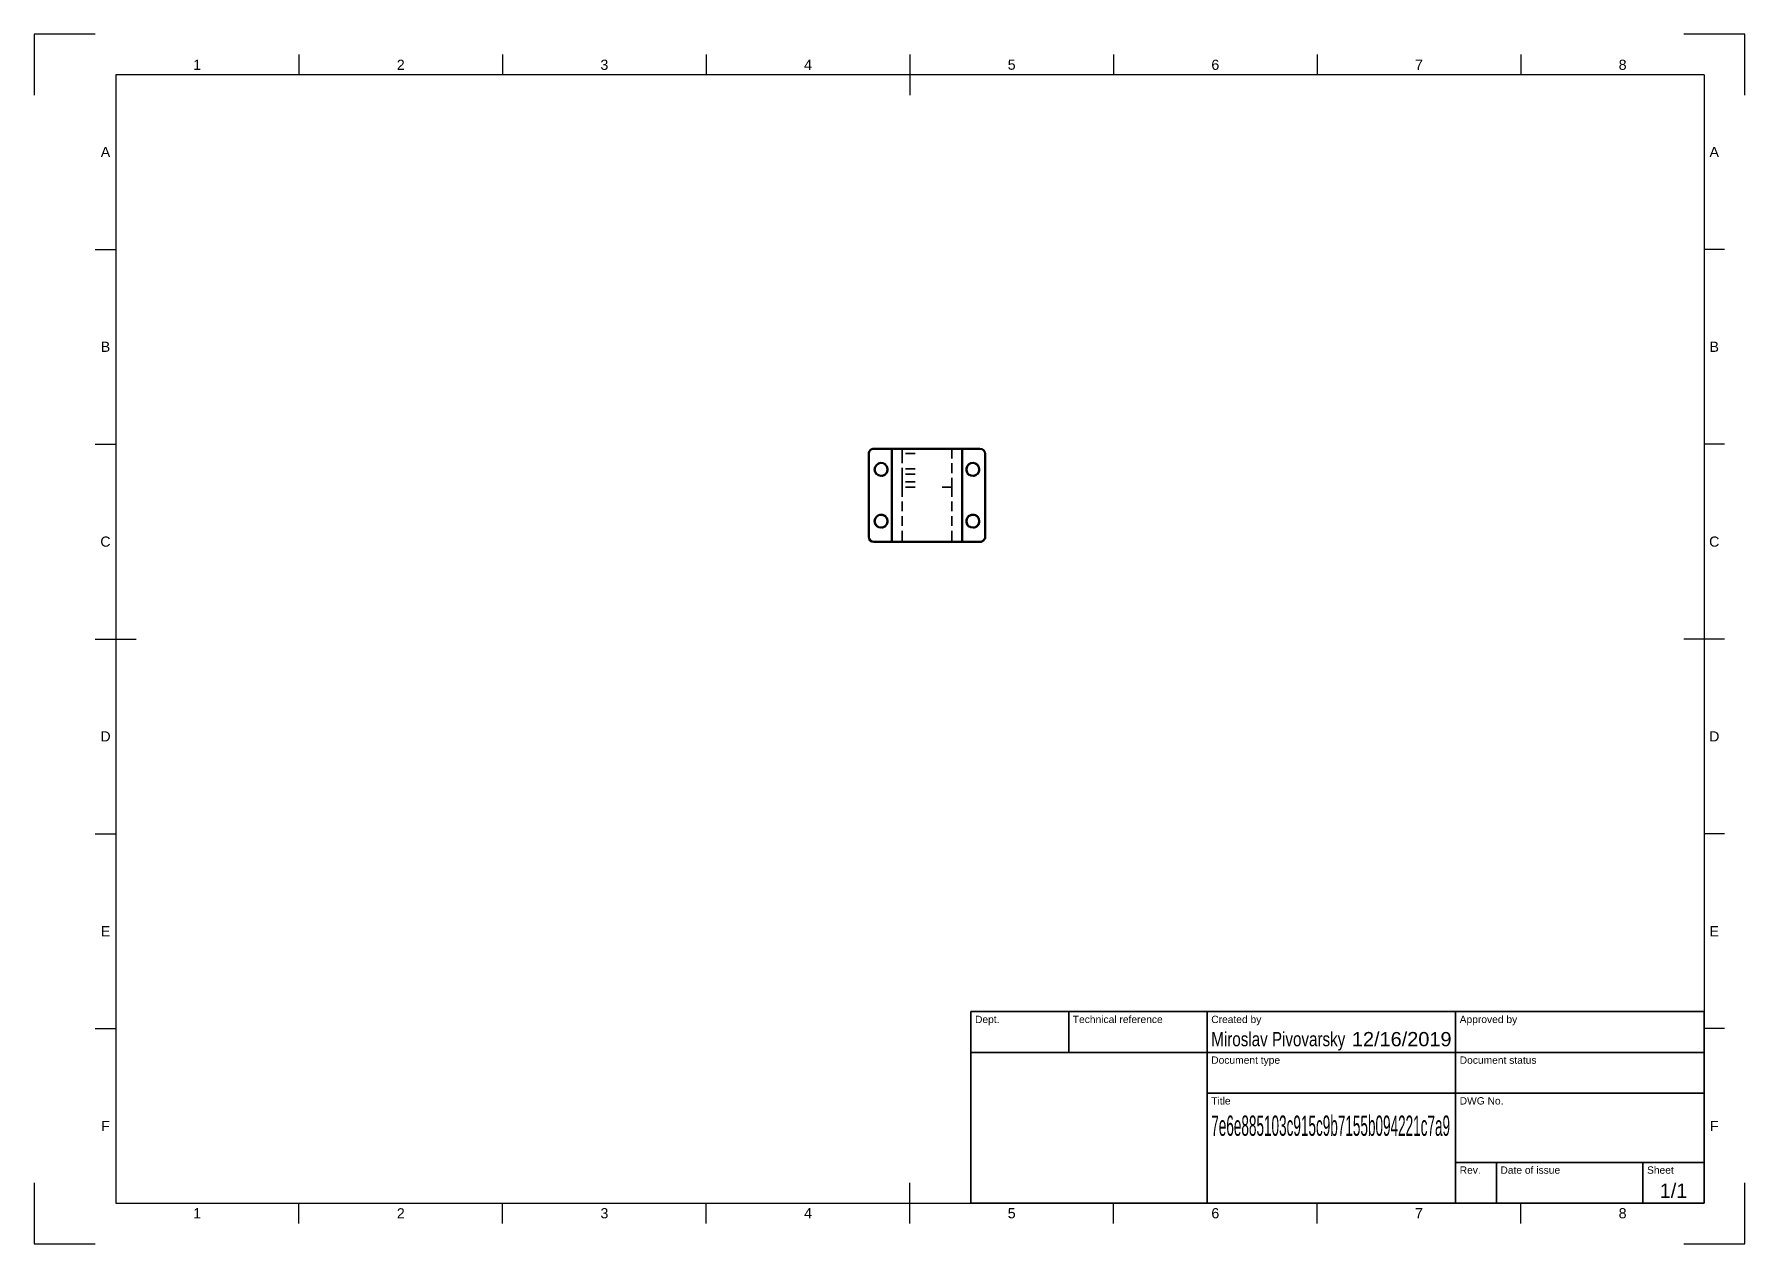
# Model space of a CAD drawing. Header units: millimetres. Extents: x 0 to 420, y 0 to 297.
import ezdxf
from ezdxf.enums import TextEntityAlignment as Align

# ---------------------------------------------------------------- set-up
doc = ezdxf.new("R2010")
doc.units = ezdxf.units.MM
doc.header["$LTSCALE"] = 0.75
doc.linetypes.add('HIDDEN2', pattern=[4.7625, 3.175, -1.5875])
for name, color, linetype, lineweight in [('Border', 7, 'Continuous', 25), ('Hidden', 7, 'HIDDEN2', 35), ('TitleBlock', 7, 'Continuous', 35), ('Visible', 7, 'Continuous', 50)]:
    doc.layers.add(name, color=color, linetype=linetype, lineweight=lineweight)
doc.styles.add('FusionTitle', font='')
doc.styles.get('FusionTitle').set_extended_font_data('Arial Unicode MS')

# ---------------------------------------------------------------- blocks, each defined once
blk = doc.blocks.new('ISO_A3_SHEET')
at = {"layer": 'Border'}
for p, q in [((15, 297), (0, 297)), ((0, 297), (0, 282)), ((420, 297), (405, 297)), ((420, 282), (420, 297)), ((65, 292), (65, 287)), ((115, 292), (115, 287)), ((165, 292), (165, 287)), ((215, 292), (215, 282)), ((265, 292), (265, 287)), ((315, 292), (315, 287)), ((365, 292), (365, 287)), ((410, 287), (20, 287)), ((20, 287), (20, 10)), ((410, 287), (410, 10)), ((15, 244.16666), (20, 244.16666)), ((415, 244.16666), (410, 244.16666)), ((15, 196.33333), (20, 196.33333)), ((415, 196.33333), (410, 196.33333)), ((15, 148.5), (25, 148.5)), ((415, 148.5), (405, 148.5)), ((15, 100.66667), (20, 100.66667)), ((415, 100.66667), (410, 100.66667)), ((15, 52.83334), (20, 52.83334)), ((415, 52.83334), (410, 52.83334)), ((0, 15), (0, 0)), ((215, 5), (215, 15)), ((420, 0), (420, 15)), ((20, 10), (410, 10)), ((65, 5), (65, 10)), ((115, 5), (115, 10)), ((165, 5), (165, 10)), ((265, 5), (265, 10)), ((315, 5), (315, 10)), ((365, 5), (365, 10)), ((0, 0), (15, 0)), ((405, 0), (420, 0))]:
    blk.add_line(p, q, dxfattribs=at)
at = {"layer": 'Border', "style": 'FusionTitle'}
for s, p in [('1', (40, 289.5)), ('2', (90, 289.5)), ('3', (140, 289.5)), ('4', (190, 289.5)), ('5', (240, 289.5)), ('6', (290, 289.5)), ('7', (340, 289.5)), ('8', (390, 289.5)), ('A', (17.5, 268.08333)), ('A', (412.5, 268.08333)), ('B', (17.5, 220.25)), ('B', (412.5, 220.25)), ('C', (17.5, 172.41667)), ('C', (412.5, 172.41667)), ('D', (17.5, 124.58334)), ('D', (412.5, 124.58334)), ('E', (17.5, 76.75001)), ('E', (412.5, 76.75001)), ('F', (17.5, 28.91668)), ('F', (412.5, 28.91668)), ('1', (40, 7.5)), ('2', (90, 7.5)), ('3', (140, 7.5)), ('4', (190, 7.5)), ('5', (240, 7.5)), ('6', (290, 7.5)), ('7', (340, 7.5)), ('8', (390, 7.5))]:
    blk.add_text(s, height=2.5, dxfattribs=at).set_placement(p, align=Align.MIDDLE)
blk = doc.blocks.new('ISO_TITLEBLOCK')
at = {"layer": 'TitleBlock'}
for p, q in [((0, 47), (-180, 47)), ((-180, 47), (-180, 0)), ((-156, 37), (-156, 47)), ((-122, 0), (-122, 47)), ((-61, 0), (-61, 47)), ((0, 0), (0, 47)), ((-180, 37), (0, 37)), ((-122, 27), (0, 27)), ((-61, 10), (0, 10)), ((-51, 0), (-51, 10)), ((-15, 0), (-15, 10)), ((-180, 0), (0, 0))]:
    blk.add_line(p, q, dxfattribs=at)
at = {"layer": 'TitleBlock', "style": 'FusionTitle'}
for s, p in [('Dept.', (-179, 46)), ('Technical reference', (-155, 46)), ('Created by', (-121, 46)), ('Approved by', (-60, 46)), ('Document type', (-121, 36)), ('Document status', (-60, 36)), ('Title', (-121, 26)), ('DWG No.', (-60, 26)), ('Rev.', (-60, 9)), ('Date of issue', (-50, 9)), ('Sheet', (-14, 9))]:
    blk.add_text(s, height=1.8, dxfattribs=at).set_placement(p, align=Align.TOP_LEFT)
for tag, p, height in [('DEPT', (-179, 38.5), 3.5), ('TECHNICAL_REFERENCE', (-155, 38.5), 3.5), ('CREATED_BY', (-121, 38.5), 3.5), ('APPROVED_BY', (-60, 38.5), 3.5), ('DOCUMENT_TYPE', (-121, 28.5), 3.5), ('DOCUMENT_STATUS', (-60, 28.5), 3.5), ('TITLE_1', (-121, 16.5), 5), ('TITLE_2', (-121, 9), 5), ('TITLE_3', (-121, 1.5), 5), ('DATE_OF_ISSUE', (-50, 1.5), 3.5)]:
    blk.add_attdef(tag, p, '', height=height, dxfattribs=at)
for tag, p in [('CREATED_DATE', (-62, 38.5)), ('APPROVED_DATE', (-1, 38.5))]:
    blk.add_attdef(tag, text='', height=3.5, dxfattribs=at).set_placement(p, align=Align.RIGHT)
for tag, height, p in [('DRAWING_NUMBER', 5, (-30.5, 16.6)), ('REV', 3.5, (-56, 3.1)), ('SHEET', 3.5, (-7.5, 3.1))]:
    blk.add_attdef(tag, text='', height=height, dxfattribs=at).set_placement(p, align=Align.MIDDLE)

msp = doc.modelspace()

# ---------------------------------------------------------------- linework, layer by layer
at = {"layer": 'Hidden', "extrusion": (-1e-16, -1, 0)}
for p, q in [((213.1, 195.21, 3.81), (213.1, 194.06, 3.81)), ((216.28, 194.06, 3.81), (213.1, 194.06, 3.81)), ((213.1, 194.06, 0.64), (213.1, 190.25, 0.64)), ((225.3, 195.21, 3.81), (225.3, 185.81, 3.81)), ((213.1, 190.25, 3.81), (213.1, 188.98, 3.81)), ((216.28, 190.25, 3.81), (213.1, 190.25, 3.81)), ((216.28, 188.98, 3.81), (213.1, 188.98, 3.81)), ((213.1, 188.98, 0.64), (213.1, 187.08, 0.64)), ((213.1, 187.08, 3.81), (213.1, 185.81, 3.81)), ((216.28, 187.08, 3.81), (213.1, 187.08, 3.81)), ((216.28, 185.81, 3.81), (213.1, 185.81, 3.81)), ((213.1, 185.81, 0.64), (213.1, 172.35, 0.64)), ((225.3, 185.81, 3.81), (222.12, 185.81, 3.81)), ((225.3, 185.81, 0.64), (225.3, 172.35, 0.64))]:
    msp.add_line(p, q, dxfattribs=at)
at = {"layer": 'Hidden'}
for centre in [(207.94, 190.13, -2.03), (230.46, 190.13, -2.03), (207.94, 177.43, -2.03), (230.46, 177.43, -2.03)]:
    msp.add_circle(centre, 1.65, dxfattribs=at)
at = {"layer": 'Visible', "extrusion": (-1e-16, -1, 0)}
for p, q in [((204.91, 193.94), (204.91, 173.62)), ((209.51, 195.21, 0.81), (206.18, 195.21, 0.22)), ((210.56, 172.35, 5.08), (210.56, 195.21, 5.08)), ((226.57, 195.21, 6.35), (211.83, 195.21, 6.35)), ((227.84, 195.21, 5.08), (227.84, 172.35, 5.08)), ((232.22, 195.21, 0.22), (228.89, 195.21, 0.81)), ((233.49, 193.94), (233.49, 173.62)), ((209.51, 172.35, 0.81), (206.18, 172.35, 0.22)), ((226.57, 172.35, 6.35), (211.83, 172.35, 6.35)), ((232.22, 172.35, 0.22), (228.89, 172.35, 0.81))]:
    msp.add_line(p, q, dxfattribs=at)
for centre, start, end in [((209.29, 2.06, -195.21), 280, 0), ((229.11, 2.06, -195.21), 180, 260), ((211.83, 5.08, -172.35), 90, 180), ((226.57, 5.08, -172.35), 0, 90)]:
    msp.add_arc(centre, 1.27, start, end, dxfattribs=at)
at = {"layer": 'Visible', "extrusion": (1e-16, 1, 0)}
for centre, start, end in [((-211.83, 5.08, 195.21), 0, 90), ((-226.57, 5.08, 195.21), 90, 180), ((-209.29, 2.06, 172.35), 180, 260), ((-229.11, 2.06, 172.35), 280, 0)]:
    msp.add_arc(centre, 1.27, start, end, dxfattribs=at)
at = {"layer": 'Visible', "extrusion": (-0.173648, 1.1e-15, 0.984808)}
msp.add_ellipse((206.18, 193.94, 0.22), major_axis=(1.27, 0, 0.22), ratio=0.984808, start_param=1.570796, end_param=3.141593, dxfattribs=at)
at = {"layer": 'Visible', "extrusion": (0.173648, 1.1e-15, 0.984808)}
msp.add_ellipse((232.22, 193.94, 0.22), major_axis=(-1.27, 0, 0.22), ratio=0.984808, start_param=3.141593, end_param=4.712389, dxfattribs=at)
at = {"layer": 'Visible', "extrusion": (0.173648, -1.1e-15, -0.984808)}
msp.add_ellipse((207.94, 190.13, 0.53), major_axis=(1.59, 0, 0.28), ratio=0.984808, start_param=0.114993, end_param=6.168192, dxfattribs=at)
at = {"layer": 'Visible', "extrusion": (-0.173648, 1e-16, -0.984808)}
for centre in [(230.46, 190.13, 0.53), (230.46, 177.43, 0.53)]:
    msp.add_ellipse(centre, major_axis=(-1.59, 0, 0.28), ratio=0.984808, start_param=0.114993, end_param=6.168192, dxfattribs=at)
at = {"layer": 'Visible', "extrusion": (0.173648, 9e-16, -0.984808)}
msp.add_ellipse((207.94, 177.43, 0.53), major_axis=(1.59, 0, 0.28), ratio=0.984808, start_param=0.114993, end_param=6.168192, dxfattribs=at)
at = {"layer": 'Visible', "extrusion": (-0.173648, -1.1e-15, 0.984808)}
msp.add_ellipse((206.18, 173.62, 0.22), major_axis=(1.27, 0, 0.22), ratio=0.984808, start_param=3.141593, end_param=4.712389, dxfattribs=at)
at = {"layer": 'Visible', "extrusion": (0.173648, -1.1e-15, 0.984808)}
msp.add_ellipse((232.22, 173.62, 0.22), major_axis=(-1.27, 0, 0.22), ratio=0.984808, start_param=1.570796, end_param=3.141593, dxfattribs=at)
at = {"layer": 'Visible'}
for points in [[(209.51, 190.31, 0.81), (209.52, 190.25, 0.81), (209.53, 190.19, 0.81), (209.53, 190.06, 0.81), (209.52, 190, 0.81), (209.51, 189.94, 0.81)], [(228.89, 189.94, 0.81), (228.88, 190, 0.81), (228.88, 190.06, 0.81), (228.88, 190.19, 0.81), (228.88, 190.25, 0.81), (228.89, 190.31, 0.81)], [(209.51, 177.61, 0.81), (209.52, 177.55, 0.81), (209.53, 177.49, 0.81), (209.53, 177.36, 0.81), (209.52, 177.3, 0.81), (209.51, 177.24, 0.81)], [(228.89, 177.24, 0.81), (228.88, 177.3, 0.81), (228.88, 177.36, 0.81), (228.88, 177.49, 0.81), (228.88, 177.55, 0.81), (228.89, 177.61, 0.81)]]:
    msp.add_open_spline(points, degree=3, knots=[0, 0, 0, 0, 0.01826159, 0.01826159, 0.03652318, 0.03652318, 0.03652318, 0.03652318], dxfattribs=at)

# ---------------------------------------------------------------- block references
at = {"layer": 'Border'}
msp.add_blockref('ISO_A3_SHEET', (0, 0), dxfattribs=at)
at = {"layer": 'TitleBlock'}
ref = msp.add_blockref('ISO_TITLEBLOCK', (410, 10), dxfattribs=at)
ref.add_attrib('CREATED_DATE', '12/16/2019', dxfattribs={"height": 3.5, "style": 'FusionTitle'}).set_placement((348, 48.5), align=Align.RIGHT)
ref.add_attrib('SHEET', '1/1', dxfattribs={"height": 3.5, "style": 'FusionTitle'}).set_placement((402.5, 13.1), align=Align.MIDDLE)
ref.add_attrib('TITLE_1', '7e6e885103c915c9b7155b094221c7a9', (289, 26.5), dxfattribs={"height": 5, "style": 'FusionTitle', "width": 0.476245})
ref.add_attrib('CREATED_BY', 'Miroslav Pivovarsky', (289, 48.5), dxfattribs={"height": 3.5, "style": 'FusionTitle', "width": 0.76177})

doc.saveas('drawing.dxf')
